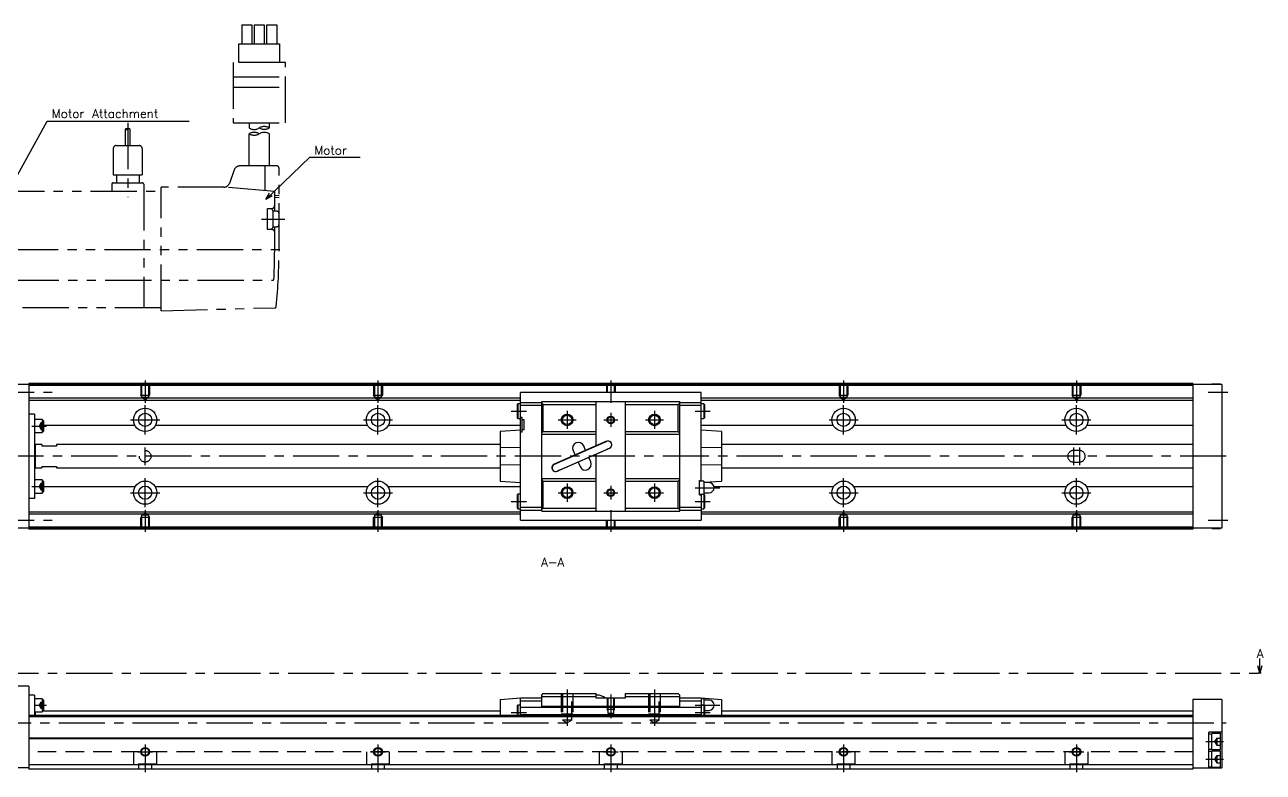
# Model space of a CAD drawing. Extents: x -2 to 668, y -8 to 266.
# Drawn here: x 242.2 to 667.7, y 9 to 265.7 of the extents above; entities that cross this region are included whole.
import ezdxf

# ---------------------------------------------------------------- set-up
doc = ezdxf.new("R2010")
doc.units = 0
doc.header["$LTSCALE"] = 0.5
for name, pattern in [('CENTER', [50.8, 31.75, -6.35, 6.35, -6.35]), ('DASHED', [19.05, 12.7, -6.35]), ('PHANTOM', [63.5, 31.75, -6.35, 6.35, -6.35, 6.35, -6.35])]:
    doc.linetypes.add(name, pattern=pattern)
for name, color, linetype in [('MSM_CENTER', 1, 'CENTER'), ('MSM_CONTINUOUS', 7, 'CONTINUOUS'), ('MSM_DASHED', 4, 'DASHED'), ('MSM_IMAGINARY', 6, 'PHANTOM'), ('MSM_NARROW', 5, 'CONTINUOUS'), ('MSM_PART_NUMBER', 7, 'CONTINUOUS')]:
    doc.layers.add(name, color=color, linetype=linetype)
doc.styles.get("Standard").update_dxf_attribs({"font": 'txt.shx', "height": 3, "bigfont": 'bigfont.shx'})

msp = doc.modelspace()

# ---------------------------------------------------------------- linework, layer by layer
at = {"layer": 'MSM_CENTER'}
for p, q in [((283.55, 143.5), (283.55, 135.87)), ((363.55, 143.5), (363.55, 135.87)), ((443.55, 143.5), (443.55, 135.87)), ((523.55, 143.5), (523.55, 135.87)), ((603.55, 143.5), (603.55, 135.87)), ((229.55, 139.5), (251.55, 139.5)), ((648.85, 139.5), (655.55, 139.5)), ((283.55, 125), (283.55, 135)), ((363.55, 125), (363.55, 135)), ((409.35, 133), (414.55, 133)), ((428.55, 133.1), (428.55, 126.9)), ((443.55, 132.37), (443.55, 127.64)), ((458.55, 133.1), (458.55, 126.9)), ((472.55, 133), (477.75, 133)), ((523.55, 125), (523.55, 135)), ((603.55, 125), (603.55, 135)), ((244.55, 127.89), (249.65, 127.89)), ((278.55, 130), (288.55, 130)), ((358.55, 130), (368.55, 130)), ((425.45, 130), (431.65, 130)), ((441.19, 130), (445.92, 130)), ((455.45, 130), (461.65, 130)), ((518.55, 130), (528.55, 130)), ((598.55, 130), (608.55, 130)), ((283.55, 114.5), (283.55, 120.5)), ((602.55, 120.5), (602.55, 114.5)), ((604.55, 120.5), (604.55, 114.5)), ((655.05, 117.5), (200.05, 117.5)), ((244.55, 107.11), (249.65, 107.11)), ((283.55, 100), (283.55, 110)), ((363.55, 100), (363.55, 110)), ((428.55, 108.1), (428.55, 101.9)), ((443.55, 107.37), (443.55, 102.64)), ((458.55, 108.1), (458.55, 101.9)), ((472.55, 106.7), (481.05, 106.7)), ((523.55, 100), (523.55, 110)), ((603.55, 100), (603.55, 110)), ((278.55, 105), (288.55, 105)), ((358.55, 105), (368.55, 105)), ((425.45, 105), (431.65, 105)), ((441.19, 105), (445.92, 105)), ((455.45, 105), (461.65, 105)), ((518.55, 105), (528.55, 105)), ((598.55, 105), (608.55, 105)), ((283.55, 99.01), (283.55, 91.5)), ((363.55, 99.01), (363.55, 91.5)), ((409.35, 102), (414.55, 102)), ((443.55, 99.01), (443.55, 91.5)), ((472.55, 102), (477.75, 102)), ((523.55, 99.01), (523.55, 91.5)), ((603.55, 99.01), (603.55, 91.5)), ((229.55, 95.5), (251.55, 95.5)), ((648.85, 95.5), (655.55, 95.5)), ((231.05, 43), (666.05, 43)), ((428.55, 37.35), (428.55, 24.96)), ((443.55, 35.7), (443.55, 27.54)), ((458.55, 37.35), (458.55, 24.96)), ((245.55, 32), (249.65, 32)), ((472.55, 32), (481.05, 32)), ((203.05, 26), (655.05, 26)), ((409.35, 29.5), (414.55, 29.5)), ((472.55, 29.5), (477.75, 29.5)), ((283.55, 18.5), (283.55, 9)), ((363.55, 18.5), (363.55, 9)), ((443.55, 18.5), (443.55, 9)), ((523.55, 18.5), (523.55, 9)), ((603.55, 18.5), (603.55, 9)), ((648.05, 19.5), (654.05, 19.5)), ((281.02, 16), (286.09, 16)), ((361.02, 16), (366.09, 16)), ((441.02, 16), (446.09, 16)), ((521.02, 16), (526.09, 16)), ((600.98, 16), (606.13, 16)), ((648.05, 13.5), (654.05, 13.5))]:
    msp.add_line(p, q, dxfattribs=at)
at = {"layer": 'MSM_CONTINUOUS'}
for p, q in [((243.55, 142.2), (231.05, 142.2)), ((243.55, 142.5), (243.55, 92.5)), ((643.55, 142.5), (243.55, 142.5)), ((643.55, 142.3), (243.55, 142.3)), ((643.55, 141.8), (243.55, 141.8)), ((643.55, 142.5), (643.55, 92.5)), ((653.55, 142.2), (643.55, 142.2)), ((650.05, 142.2), (650.05, 142.25)), ((653.05, 142.25), (650.05, 142.25)), ((653.05, 142.2), (653.05, 142.25)), ((653.55, 142.2), (653.55, 92.8)), ((412.55, 137.4), (243.55, 137.4)), ((412.55, 136.7), (243.55, 136.7)), ((474.55, 139.45), (412.55, 139.45)), ((412.55, 95.55), (412.55, 139.45)), ((419.85, 98.7), (419.85, 136.3)), ((419.85, 136.3), (467.25, 136.3)), ((438.45, 136.3), (438.45, 121.05)), ((448.65, 98.7), (448.65, 136.3)), ((467.25, 98.7), (467.25, 136.3)), ((474.55, 108.95), (474.55, 139.45)), ((643.55, 137.4), (474.55, 137.4)), ((643.55, 136.7), (474.55, 136.7)), ((245.55, 132), (243.55, 132)), ((245.55, 132), (245.55, 103)), ((411.6, 135.5), (411.35, 135.25)), ((411.35, 135.25), (411.35, 130.75)), ((412.55, 135.5), (411.6, 135.5)), ((411.6, 135.5), (411.6, 130.5)), ((412.55, 136), (419.85, 136)), ((412.55, 135), (419.85, 135)), ((420.35, 135.3), (419.85, 135.8)), ((420.35, 126), (420.35, 135.3)), ((420.35, 135.3), (438.45, 135.3)), ((448.65, 135.3), (466.75, 135.3)), ((467.25, 135.8), (466.75, 135.3)), ((466.75, 126), (466.75, 135.3)), ((467.25, 136), (474.55, 136)), ((467.25, 135), (474.55, 135)), ((475.5, 135.5), (474.55, 135.5)), ((475.5, 135.5), (475.5, 130.5)), ((475.75, 135.25), (475.5, 135.5)), ((475.75, 135.25), (475.75, 130.75)), ((248.15, 130.14), (245.55, 130.14)), ((248.15, 130.14), (248.15, 125.64)), ((248.65, 129.64), (248.15, 130.14)), ((248.65, 129.64), (248.65, 126.14)), ((280.07, 128.04), (248.65, 128.04)), ((360.07, 128.04), (287.04, 128.04)), ((412.55, 128.04), (367.04, 128.04)), ((411.35, 130.75), (411.6, 130.5)), ((411.6, 130.5), (412.55, 130.5)), ((413.05, 130.8), (412.55, 130.8)), ((413.05, 125.8), (413.05, 130.8)), ((413.75, 130), (413.05, 130)), ((413.75, 126.6), (413.75, 130)), ((474.55, 130.5), (475.5, 130.5)), ((520.07, 128.04), (474.55, 128.04)), ((475.5, 130.5), (475.75, 130.75)), ((600.07, 128.04), (527.04, 128.04)), ((643.55, 128.04), (607.04, 128.04)), ((245.55, 125.64), (248.15, 125.64)), ((248.15, 125.64), (248.65, 126.14)), ((412.55, 126.5), (405.55, 126)), ((405.55, 126), (405.55, 109)), ((413.05, 125.8), (412.55, 125.8)), ((413.75, 126.6), (413.05, 126.6)), ((419.85, 125.5), (420.35, 126)), ((419.85, 125.1), (438.45, 125.1)), ((420.35, 126), (438.45, 126)), ((448.65, 126), (466.75, 126)), ((448.65, 125.1), (467.25, 125.1)), ((466.75, 126), (467.25, 125.5)), ((481.55, 126), (474.55, 126.5)), ((481.55, 126), (481.55, 109)), ((245.75, 121.75), (245.55, 121.75)), ((245.75, 121.75), (245.75, 113.25)), ((248.05, 121.5), (245.75, 121.5)), ((248.05, 121.5), (248.05, 121)), ((253.05, 121), (248.05, 121)), ((253.05, 121.5), (253.05, 121)), ((405.55, 121.5), (253.05, 121.5)), ((412.55, 120.46), (405.55, 120.37)), ((442.08, 122.64), (424.08, 114.74)), ((441.35, 122.27), (424.85, 115.02)), ((425.13, 112.36), (443.13, 120.26)), ((425.86, 112.73), (442.36, 119.98)), ((430.57, 119.44), (431.25, 117.89)), ((434.91, 119.49), (434.23, 121.05)), ((442.1, 122.59), (441.78, 122.45)), ((442.78, 120.16), (443.11, 120.31)), ((481.55, 120.37), (474.55, 120.46)), ((643.55, 121.5), (481.55, 121.5)), ((432.3, 115.51), (432.98, 113.95)), ((436.64, 115.56), (435.96, 117.11)), ((438.45, 118.21), (438.45, 98.7)), ((245.55, 113.25), (245.75, 113.25)), ((245.75, 113.5), (248.05, 113.5)), ((248.05, 114), (253.05, 114)), ((248.05, 114), (248.05, 113.5)), ((253.05, 114), (253.05, 113.5)), ((253.05, 113.5), (405.55, 113.5)), ((405.55, 114.63), (412.55, 114.54)), ((424.43, 114.84), (424.1, 114.69)), ((425.11, 112.41), (425.43, 112.55)), ((474.55, 114.54), (481.55, 114.63)), ((481.55, 113.5), (643.55, 113.5)), ((248.15, 109.36), (245.55, 109.36)), ((248.15, 109.36), (248.15, 104.86)), ((248.65, 108.86), (248.15, 109.36)), ((248.65, 108.86), (248.65, 105.36)), ((280.07, 106.96), (248.65, 106.96)), ((360.07, 106.96), (287.04, 106.96)), ((412.55, 106.96), (367.04, 106.96)), ((405.55, 109), (412.55, 108.5)), ((419.85, 109.9), (438.45, 109.9)), ((420.35, 109), (419.85, 109.5)), ((420.35, 109), (438.45, 109)), ((420.35, 99.7), (420.35, 109)), ((448.65, 109.9), (467.25, 109.9)), ((448.65, 109), (466.75, 109)), ((467.25, 109.5), (466.75, 109)), ((466.75, 99.7), (466.75, 109)), ((474.05, 109.2), (474.55, 109.2)), ((474.05, 104.2), (474.05, 109.2)), ((475.55, 108.95), (474.05, 108.95)), ((475.55, 108.57), (481.55, 109)), ((475.55, 108.95), (475.55, 104.45)), ((477.3, 108.45), (475.55, 108.45)), ((520.07, 106.96), (479.03, 106.96)), ((600.07, 106.96), (527.04, 106.96)), ((643.55, 106.96), (607.04, 106.96)), ((245.55, 103), (243.55, 103)), ((245.55, 104.86), (248.15, 104.86)), ((248.15, 104.86), (248.65, 105.36)), ((411.6, 104.5), (411.35, 104.25)), ((411.35, 104.25), (411.35, 99.75)), ((411.6, 104.5), (411.6, 99.5)), ((412.55, 104.5), (411.6, 104.5)), ((474.05, 104.45), (475.55, 104.45)), ((474.05, 104.2), (474.55, 104.2)), ((474.55, 104.45), (474.55, 95.55)), ((475.5, 104.45), (475.5, 99.5)), ((475.55, 104.95), (477.3, 104.95)), ((475.75, 104.25), (475.55, 104.45)), ((475.75, 104.25), (475.75, 99.75)), ((412.55, 98.3), (243.55, 98.3)), ((411.35, 99.75), (411.6, 99.5)), ((411.6, 99.5), (412.55, 99.5)), ((412.55, 100), (419.85, 100)), ((412.55, 99), (419.85, 99)), ((419.85, 99.2), (420.35, 99.7)), ((419.85, 98.7), (467.25, 98.7)), ((420.35, 99.7), (438.45, 99.7)), ((448.65, 99.7), (466.75, 99.7)), ((466.75, 99.7), (467.25, 99.2)), ((467.25, 100), (474.55, 100)), ((467.25, 99), (474.55, 99)), ((474.55, 99.5), (475.5, 99.5)), ((643.55, 98.3), (474.55, 98.3)), ((475.5, 99.5), (475.75, 99.75)), ((412.55, 97.6), (243.55, 97.6)), ((412.55, 95.55), (474.55, 95.55)), ((643.55, 97.6), (474.55, 97.6)), ((243.55, 92.8), (231.05, 92.8)), ((643.55, 93.2), (243.55, 93.2)), ((643.55, 92.7), (243.55, 92.7)), ((643.55, 92.5), (243.55, 92.5)), ((653.55, 92.8), (643.55, 92.8)), ((650.05, 92.75), (650.05, 92.8)), ((650.05, 92.75), (653.05, 92.75)), ((653.05, 92.75), (653.05, 92.8)), ((666.55, 43), (666.55, 48)), ((666.55, 43), (665.88, 45.5)), ((667.05, 43), (666.05, 43)), ((667.22, 45.5), (666.55, 43)), ((243.55, 38.5), (233.05, 38.5)), ((243.55, 38.5), (243.55, 10)), ((245.55, 35.5), (243.55, 35.5)), ((245.55, 35.5), (245.55, 28.5)), ((248.15, 34.25), (245.55, 34.25)), ((248.65, 33.75), (248.15, 34.25)), ((248.15, 34.25), (248.15, 29.75)), ((405.55, 34), (412.55, 34.5)), ((412.55, 28.5), (412.55, 34.5)), ((412.55, 34.5), (419.85, 34.5)), ((419.85, 35.5), (420.35, 36)), ((419.85, 31.59), (419.85, 35.5)), ((419.85, 35), (438.45, 35)), ((420.35, 36), (438.45, 36)), ((438.45, 36), (438.45, 34.5)), ((438.71, 35.5), (438.45, 35.5)), ((438.45, 34.5), (448.65, 34.5)), ((448.65, 34.5), (448.65, 36)), ((448.65, 36), (466.75, 36)), ((448.65, 35), (467.25, 35)), ((466.75, 36), (467.25, 35.5)), ((467.25, 31.59), (467.25, 35.5)), ((467.25, 34.5), (474.55, 34.5)), ((474.55, 34.5), (481.55, 34)), ((474.55, 34.5), (474.55, 28.5)), ((475.55, 34.25), (474.55, 34.25)), ((475.55, 34.25), (475.55, 31.95)), ((248.15, 29.75), (248.65, 30.25)), ((405.55, 30), (248.4, 30)), ((248.65, 33.75), (248.65, 30.25)), ((405.55, 34), (405.55, 28.5)), ((411.6, 32), (411.35, 31.75)), ((411.35, 31.75), (411.35, 28.5)), ((412.55, 32), (411.6, 32)), ((411.6, 32), (411.6, 28.5)), ((412.55, 33.5), (419.85, 33.5)), ((412.55, 31.3), (474.55, 31.3)), ((467.25, 31.59), (419.85, 31.59)), ((467.25, 33.5), (474.55, 33.5)), ((475.5, 32), (474.55, 32)), ((475.75, 31.75), (475.5, 32)), ((475.5, 32), (475.5, 28.5)), ((477.3, 33.75), (475.55, 33.75)), ((475.75, 31.75), (475.75, 28.5)), ((475.75, 30.25), (477.3, 30.25)), ((481.55, 34), (481.55, 28.5)), ((643.55, 30), (481.55, 30)), ((653.55, 34), (643.55, 34)), ((643.55, 34), (643.55, 10)), ((653.55, 34), (653.55, 10.5)), ((643.55, 28.5), (243.55, 28.5)), ((643.55, 28), (243.55, 28)), ((245.55, 29.75), (248.15, 29.75)), ((245.75, 29.75), (245.75, 28.5)), ((412.55, 28.8), (474.55, 28.8)), ((649.05, 10.5), (649.05, 22.75)), ((653.55, 22.75), (649.05, 22.75)), ((650.05, 22.1), (649.05, 22.1)), ((650.05, 16.75), (650.05, 22.25)), ((653.05, 22.25), (650.05, 22.25)), ((653.05, 16.75), (653.05, 22.25)), ((643.55, 20.7), (243.55, 20.7)), ((643.55, 20.5), (243.55, 20.5)), ((649.05, 16.9), (650.05, 16.9)), ((650.05, 16.1), (649.05, 16.1)), ((650.05, 16.75), (653.05, 16.75)), ((650.05, 10.75), (650.05, 16.25)), ((653.05, 16.25), (650.05, 16.25)), ((653.05, 10.75), (653.05, 16.25)), ((243.55, 10.5), (231.05, 10.5)), ((643.55, 11.5), (243.55, 11.5)), ((643.55, 10), (243.55, 10)), ((643.55, 10.5), (653.55, 10.5)), ((649.05, 10.9), (650.05, 10.9)), ((650.05, 10.75), (653.05, 10.75))]:
    msp.add_line(p, q, dxfattribs=at)
for centre, radius in [((283.55, 130), 4), ((283.55, 130), 2.25), ((363.55, 130), 4), ((363.55, 130), 2.25), ((523.55, 130), 4), ((523.55, 130), 2.25), ((603.55, 130), 4), ((603.55, 130), 2.25), ((428.55, 130), 1.62), ((443.55, 130), 1.06), ((458.55, 130), 1.62), ((283.55, 105), 4), ((283.55, 105), 2.25), ((363.55, 105), 4), ((363.55, 105), 2.25), ((428.55, 105), 1.62), ((458.55, 105), 1.62), ((523.55, 105), 4), ((523.55, 105), 2.25), ((603.55, 105), 4), ((603.55, 105), 2.25), ((443.55, 105), 1.06), ((283.55, 16), 1.23), ((363.55, 16), 1.23), ((443.55, 16), 1.23), ((523.55, 16), 1.23), ((603.55, 16), 1.23)]:
    msp.add_circle(centre, radius, dxfattribs=at)
for centre, radius, start, end in [((432.4, 120.25), 2, 23.6961, 203.6961), ((442.75, 118.6), 3.92, 105.6343, 110.9103), ((442.6, 121.45), 1.3, 272.968, 134.4242), ((442.6, 121.45), 1.25, 293.6961, 113.6961), ((441.64, 121.62), 1.8, 293.3543, 304.8918), ((428.56, 108), 7.94, 117.8361, 120.4339), ((434.81, 114.75), 2, 203.6961, 23.6961), ((424.6, 113.55), 1.3, 92.968, 314.4242), ((424.6, 113.55), 1.25, 113.6961, 293.6961), ((425.12, 114.4), 1.82, 282.5713, 293.9767), ((477.3, 106.7), 1.75, 270, 90), ((438.68, 30.53), 4.97, 53.0275, 89.6143), ((477.3, 32), 1.75, 270, 90)]:
    msp.add_arc(centre, radius, start, end, dxfattribs=at)
at = {"layer": 'MSM_DASHED'}
for p, q in [((282.05, 142.5), (282.05, 138.5)), ((282.32, 142.5), (282.32, 137.7)), ((284.78, 137.7), (284.78, 142.5)), ((285.05, 142.5), (285.05, 138.5)), ((362.05, 142.5), (362.05, 138.5)), ((362.32, 142.5), (362.32, 137.7)), ((364.78, 137.7), (364.78, 142.5)), ((365.05, 142.5), (365.05, 138.5)), ((442.05, 142.5), (442.05, 139.45)), ((442.32, 142.5), (442.32, 139.45)), ((444.78, 139.45), (444.78, 142.5)), ((445.05, 142.5), (445.05, 139.45)), ((522.05, 142.5), (522.05, 138.5)), ((522.32, 142.5), (522.32, 137.7)), ((524.78, 137.7), (524.78, 142.5)), ((525.05, 142.5), (525.05, 138.5)), ((602.05, 142.5), (602.05, 138.5)), ((602.32, 142.5), (602.32, 137.7)), ((604.78, 137.7), (604.78, 142.5)), ((605.05, 142.5), (605.05, 138.5)), ((282.05, 138.5), (285.05, 138.5)), ((282.32, 138.03), (282.05, 138.5)), ((282.32, 137.7), (283.55, 136.99)), ((284.78, 137.7), (282.32, 137.7)), ((283.55, 136.99), (284.78, 137.7)), ((284.78, 138.03), (285.05, 138.5)), ((362.05, 138.5), (365.05, 138.5)), ((362.32, 138.03), (362.05, 138.5)), ((362.32, 137.7), (363.55, 136.99)), ((364.78, 137.7), (362.32, 137.7)), ((363.55, 136.99), (364.78, 137.7)), ((364.78, 138.03), (365.05, 138.5)), ((522.05, 138.5), (525.05, 138.5)), ((522.32, 138.03), (522.05, 138.5)), ((522.32, 137.7), (523.55, 136.99)), ((524.78, 137.7), (522.32, 137.7)), ((523.55, 136.99), (524.78, 137.7)), ((524.78, 138.03), (525.05, 138.5)), ((602.05, 138.5), (605.05, 138.5)), ((602.32, 138.03), (602.05, 138.5)), ((602.32, 137.7), (603.55, 136.99)), ((604.78, 137.7), (602.32, 137.7)), ((603.55, 136.99), (604.78, 137.7)), ((604.78, 138.03), (605.05, 138.5)), ((247.65, 128.89), (247.08, 127.89)), ((247.08, 127.89), (247.65, 126.89)), ((247.65, 129.05), (248.65, 129.05)), ((247.65, 129.05), (247.65, 126.74)), ((247.65, 128.47), (248.65, 128.47)), ((247.65, 127.31), (248.65, 127.31)), ((247.65, 126.74), (248.65, 126.74)), ((604.55, 119.5), (602.55, 119.5)), ((602.55, 115.5), (604.55, 115.5)), ((247.65, 108.11), (247.08, 107.11)), ((247.08, 107.11), (247.65, 106.11)), ((247.65, 108.26), (248.65, 108.26)), ((247.65, 108.26), (247.65, 105.95)), ((247.65, 107.69), (248.65, 107.69)), ((247.65, 106.53), (248.65, 106.53)), ((247.65, 105.95), (248.65, 105.95)), ((283.55, 98.01), (282.32, 97.3)), ((284.78, 97.3), (283.55, 98.01)), ((363.55, 98.01), (362.32, 97.3)), ((364.78, 97.3), (363.55, 98.01)), ((523.55, 98.01), (522.32, 97.3)), ((524.78, 97.3), (523.55, 98.01)), ((603.55, 98.01), (602.32, 97.3)), ((604.78, 97.3), (603.55, 98.01)), ((282.32, 96.97), (282.05, 96.5)), ((285.05, 96.5), (282.05, 96.5)), ((282.05, 92.5), (282.05, 96.5)), ((282.32, 97.3), (282.32, 92.5)), ((284.78, 97.3), (282.32, 97.3)), ((284.78, 92.5), (284.78, 97.3)), ((284.78, 96.97), (285.05, 96.5)), ((285.05, 92.5), (285.05, 96.5)), ((362.32, 96.97), (362.05, 96.5)), ((362.05, 92.5), (362.05, 96.5)), ((365.05, 96.5), (362.05, 96.5)), ((362.32, 97.3), (362.32, 92.5)), ((364.78, 97.3), (362.32, 97.3)), ((364.78, 92.5), (364.78, 97.3)), ((364.78, 96.97), (365.05, 96.5)), ((365.05, 92.5), (365.05, 96.5)), ((442.05, 92.5), (442.05, 95.55)), ((442.32, 95.55), (442.32, 92.5)), ((444.78, 92.5), (444.78, 95.55)), ((445.05, 92.5), (445.05, 95.55)), ((522.32, 96.97), (522.05, 96.5)), ((522.05, 92.5), (522.05, 96.5)), ((525.05, 96.5), (522.05, 96.5)), ((522.32, 97.3), (522.32, 92.5)), ((524.78, 97.3), (522.32, 97.3)), ((524.78, 92.5), (524.78, 97.3)), ((524.78, 96.97), (525.05, 96.5)), ((525.05, 92.5), (525.05, 96.5)), ((602.32, 96.97), (602.05, 96.5)), ((602.05, 92.5), (602.05, 96.5)), ((605.05, 96.5), (602.05, 96.5)), ((602.32, 97.3), (602.32, 92.5)), ((604.78, 97.3), (602.32, 97.3)), ((604.78, 92.5), (604.78, 97.3)), ((604.78, 96.97), (605.05, 96.5)), ((605.05, 92.5), (605.05, 96.5)), ((426.55, 36), (426.55, 29)), ((426.93, 36), (426.93, 26.9)), ((430.18, 26.9), (430.18, 36)), ((430.55, 36), (430.55, 29)), ((442.25, 34.5), (442.25, 30.5)), ((442.5, 34.5), (442.5, 29.15)), ((444.61, 29.15), (444.61, 34.5)), ((444.85, 30.5), (444.85, 34.5)), ((456.55, 36), (456.55, 29)), ((456.93, 36), (456.93, 26.9)), ((460.18, 26.9), (460.18, 36)), ((460.55, 36), (460.55, 29)), ((247.65, 33), (247.08, 32)), ((247.08, 32), (247.65, 31)), ((247.65, 33), (248.65, 33)), ((247.65, 33), (247.65, 31)), ((247.65, 32), (248.65, 32)), ((247.65, 31), (248.65, 31)), ((444.85, 30.5), (442.25, 30.5)), ((442.5, 30.05), (442.25, 30.5)), ((444.61, 30.05), (444.85, 30.5)), ((426.55, 29), (430.55, 29)), ((426.55, 29), (426.93, 28.3)), ((430.18, 26.9), (426.93, 26.9)), ((426.93, 26.9), (428.55, 25.96)), ((430.18, 26.9), (428.55, 25.96)), ((430.18, 28.3), (430.55, 29)), ((444.61, 29.15), (442.5, 29.15)), ((442.5, 29.15), (443.55, 28.54)), ((444.61, 29.15), (443.55, 28.54)), ((456.55, 29), (460.55, 29)), ((456.55, 29), (456.93, 28.3)), ((460.18, 26.9), (456.93, 26.9)), ((456.93, 26.9), (458.55, 25.96)), ((460.18, 26.9), (458.55, 25.96)), ((460.18, 28.3), (460.55, 29)), ((651.75, 20.75), (651.03, 19.5)), ((651.03, 19.5), (651.75, 18.25)), ((651.75, 20.75), (653.05, 20.75)), ((651.75, 20.75), (651.75, 18.25)), ((651.75, 19.5), (653.05, 19.5)), ((651.75, 18.25), (653.05, 18.25)), ((643.55, 16), (243.55, 16)), ((279.55, 16), (279.55, 11.8)), ((287.55, 11.8), (287.55, 16)), ((359.55, 16), (359.55, 11.8)), ((367.55, 11.8), (367.55, 16)), ((439.55, 16), (439.55, 11.8)), ((447.55, 11.8), (447.55, 16)), ((519.55, 16), (519.55, 11.8)), ((527.55, 11.8), (527.55, 16)), ((599.55, 16), (599.55, 11.8)), ((607.55, 11.8), (607.55, 16)), ((651.75, 14.75), (651.03, 13.5)), ((651.03, 13.5), (651.75, 12.25)), ((651.75, 14.75), (653.05, 14.75)), ((651.75, 14.75), (651.75, 12.25)), ((651.75, 13.5), (653.05, 13.5)), ((287.55, 11.8), (279.55, 11.8)), ((281.3, 11.8), (281.3, 10)), ((285.8, 10), (285.8, 11.8)), ((367.55, 11.8), (359.55, 11.8)), ((361.3, 11.8), (361.3, 10)), ((365.8, 10), (365.8, 11.8)), ((447.55, 11.8), (439.55, 11.8)), ((441.3, 11.8), (441.3, 10)), ((445.8, 10), (445.8, 11.8)), ((527.55, 11.8), (519.55, 11.8)), ((521.3, 11.8), (521.3, 10)), ((525.8, 10), (525.8, 11.8)), ((607.55, 11.8), (599.55, 11.8)), ((601.3, 11.8), (601.3, 10)), ((605.8, 10), (605.8, 11.8)), ((651.75, 12.25), (653.05, 12.25))]:
    msp.add_line(p, q, dxfattribs=at)
msp.add_circle((283.55, 117.5), 2, dxfattribs=at)
for centre, start, end in [((602.55, 117.5), 90, 270), ((604.55, 117.5), 270, 90)]:
    msp.add_arc(centre, 2, start, end, dxfattribs=at)
at = {"layer": 'MSM_IMAGINARY'}
for p, q in [((316.75, 265.68), (320.15, 265.68)), ((316.75, 265.68), (316.75, 259.18)), ((320.15, 265.68), (320.15, 259.18)), ((321.05, 265.68), (324.45, 265.68)), ((321.05, 265.68), (321.05, 259.18)), ((324.45, 265.68), (324.45, 259.18)), ((325.35, 265.68), (328.75, 265.68)), ((325.35, 259.18), (325.35, 265.68)), ((328.75, 265.68), (328.75, 259.18)), ((315.75, 259.18), (329.75, 259.18)), ((315.75, 252.68), (315.75, 259.18)), ((329.75, 259.18), (329.75, 252.68)), ((331.75, 252.68), (313.75, 252.68)), ((313.75, 252.68), (313.75, 232.06)), ((331.75, 232.06), (331.75, 252.68)), ((313.75, 247.83), (331.75, 247.83)), ((313.75, 244.23), (331.75, 244.23)), ((276.7, 229.84), (276.7, 224.2)), ((277.55, 231.95), (277.55, 206.5)), ((278.4, 224.2), (278.4, 229.84)), ((313.75, 232.06), (331.75, 232.06)), ((319.25, 232.06), (319.25, 230.27)), ((326.25, 230.27), (326.25, 232.06)), ((319.25, 217.2), (319.25, 228.24)), ((326.25, 217.2), (326.25, 228.24)), ((272.6, 223.2), (272.6, 214.2)), ((273.6, 224.2), (281.5, 224.2)), ((282.5, 223.2), (282.5, 214.2)), ((328.75, 217.2), (316.05, 217.2)), ((324.75, 208.66), (324.75, 217.2)), ((272.6, 214.2), (282.5, 214.2)), ((273.65, 214.2), (273.65, 211.4)), ((281.45, 214.2), (281.45, 211.4)), ((314.18, 215.88), (312.48, 211.22)), ((329.55, 188.5), (329.55, 216.4)), ((272.05, 210.9), (272.05, 208.5)), ((272.55, 211.4), (282.55, 211.4)), ((283.05, 210.9), (283.05, 168.5)), ((289.05, 167.5), (289.05, 209.9)), ((310.6, 209.9), (289.05, 209.9)), ((328.05, 208.37), (310.6, 209.9)), ((233.05, 208.5), (289.05, 208.5)), ((328.05, 201.73), (328.05, 208.37)), ((329.55, 206.96), (328.05, 207.09)), ((329.55, 206.26), (328.05, 206.39)), ((325.55, 202.58), (327.05, 202.58)), ((325.55, 195.38), (325.55, 202.58)), ((326.55, 202.48), (325.55, 202.48)), ((327.52, 201.73), (328.55, 201.73)), ((327.55, 196.48), (327.55, 201.48)), ((323.55, 198.98), (331.55, 198.98)), ((328.55, 196.23), (327.55, 196.23)), ((328.05, 188.5), (328.05, 196.23)), ((325.55, 195.48), (326.55, 195.48)), ((327.06, 195.38), (325.55, 195.38)), ((206.05, 188.5), (331.55, 188.5)), ((238.05, 177.93), (327.3, 177.93)), ((289.05, 168.5), (233.05, 168.5)), ((289.05, 167.5), (328.11, 168.49))]:
    msp.add_line(p, q, dxfattribs=at)
for centre, radius, start, end in [((277.13, 229.1), 0.85, 60.0009, 119.999), ((277.13, 230.57), 0.85, 240.001, 299.999), ((277.98, 229.1), 0.85, 59.9987, 119.999), ((321, 232.71), 3, 234.3132, 305.6839), ((324.5, 227.24), 3.5, 60.0014, 120.0014), ((324.5, 233.3), 3.5, 240.0015, 300.0015), ((321, 225.21), 3.5, 60.0014, 120.1319), ((321, 231.27), 3.5, 239.871, 300), ((324.5, 225.21), 3.5, 60.0637, 120), ((273.6, 223.2), 1, 90, 180), ((281.5, 223.2), 1, 360, 90), ((316.05, 215.2), 2, 90, 160), ((328.75, 216.4), 0.8, 360, 90), ((272.55, 210.9), 0.5, 90, 180), ((282.55, 210.9), 0.5, 360, 90), ((310.6, 211.9), 2, 270, 340), ((326.55, 201.48), 1, 360, 90), ((327.05, 203.58), 1, 270, 0), ((328.55, 200.73), 1, 360, 90), ((326.55, 196.48), 1, 270, 360), ((328.55, 197.23), 1, 270, 360), ((327.06, 194.38), 1, 1.7094, 90), ((129.55, 188.5), 198.5, 357.0836, 0), ((129.55, 188.5), 200, 354.3874, 0), ((327.3, 178.43), 0.5, 270, 357.0836), ((328.1, 168.99), 0.5, 271.4503, 354.3874)]:
    msp.add_arc(centre, radius, start, end, dxfattribs=at)
at = {"layer": 'MSM_NARROW'}
for centre, radius in [((428.55, 130), 2), ((458.55, 130), 2), ((443.55, 130), 1.3), ((428.55, 105), 2), ((458.55, 105), 2), ((443.55, 105), 1.3), ((283.55, 16), 1.5), ((363.55, 16), 1.5), ((443.55, 16), 1.5), ((523.55, 16), 1.5), ((603.55, 16), 1.5)]:
    msp.add_circle(centre, radius, dxfattribs=at)
at = {"layer": 'MSM_PART_NUMBER'}
for p, q in [((231.8, 199.8), (249.89, 232.55)), ((249.89, 232.55), (298.72, 232.55)), ((324.97, 205.69), (340.11, 220.24)), ((340.11, 220.24), (357.41, 220.24)), ((324.97, 205.69), (326.31, 207.9)), ((327.23, 206.94), (324.97, 205.69))]:
    msp.add_line(p, q, dxfattribs=at)

# ---------------------------------------------------------------- texts
for s, p in [('Motor Attachment', (251.45, 233.69)), ('Motor', (341.63, 221.1)), ('A-A', (419.58, 79.6)), ('A', (665.55, 48.25))]:
    msp.add_text(s, height=3, dxfattribs=at).set_placement(p)

doc.saveas('drawing.dxf')
